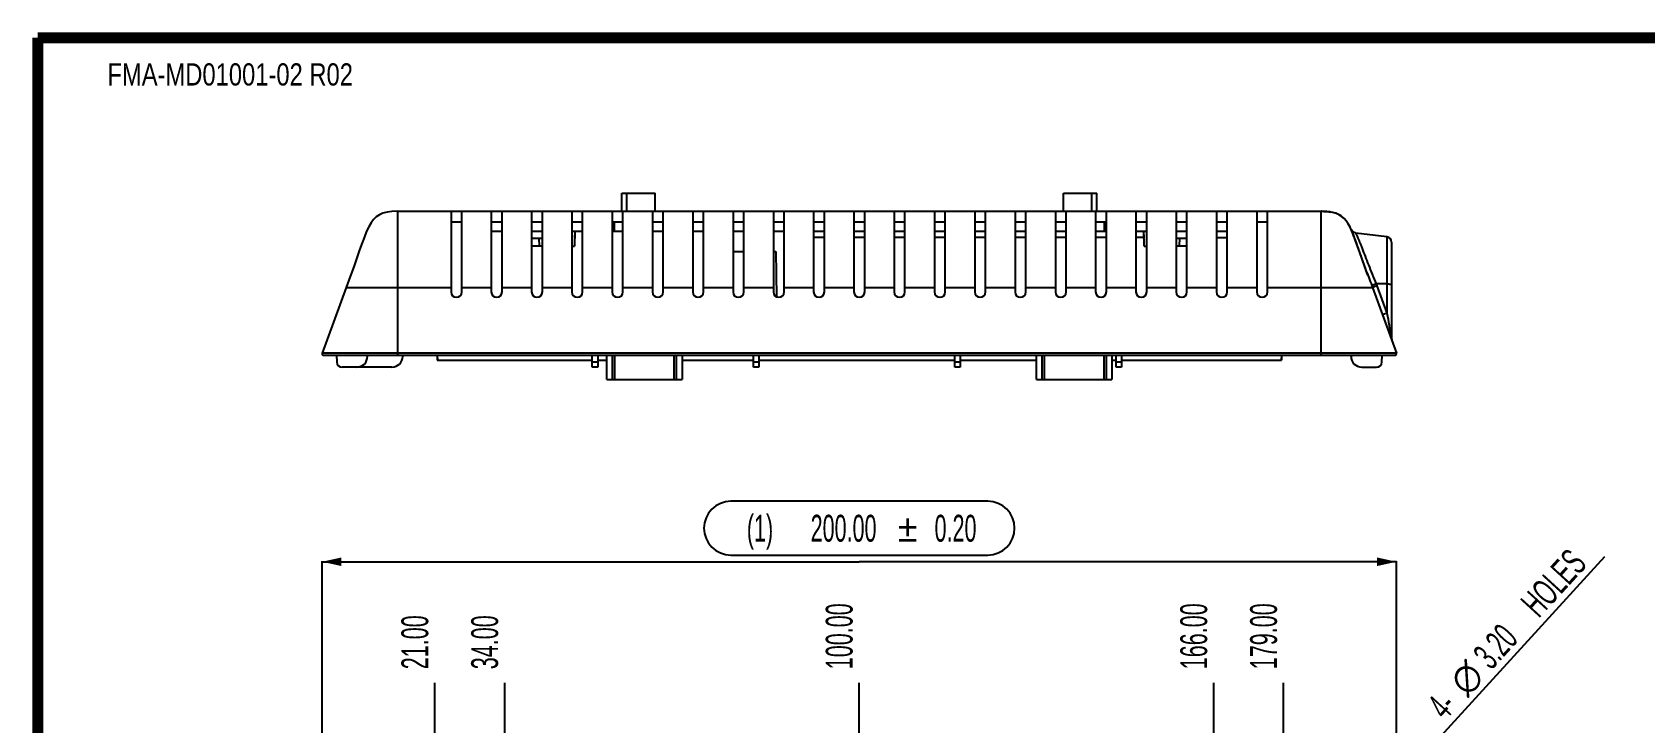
# Model space of a CAD drawing. Header units: millimetres. Extents: x -1 to 407, y -1 to 283.
# Drawn here: x -0.5 to 149.6, y 218.3 to 282.5 of the extents above; entities that cross this region are included whole.
import ezdxf
from ezdxf.enums import TextEntityAlignment as Align

# ---------------------------------------------------------------- set-up
doc = ezdxf.new("R2010")
doc.units = ezdxf.units.MM
doc.header["$LTSCALE"] = 23.1
doc.layers.get('0').update_dxf_attribs({"linetype": 'CONTINUOUS'})
doc.styles.get("Standard").update_dxf_attribs({"font": 'txt', "width": 0.6})
doc.styles.add('TEXTSTYLE_13', font='gdt', dxfattribs={"width": 0.6})
doc.styles.add('TEXTSTYLE_2', font='txt', dxfattribs={"width": 0.8})
doc.dimstyles.new('DIMSTYLE_1', dxfattribs={"dimtxt": 2.5, "dimasz": 1.8, "dimexe": 0.05, "dimexo": 0.0625, "dimtad": 1, "dimlfac": 2, "dimzin": 0, "dimdsep": 46, "dimtxsty": 'Standard', "dimblk": '_FILLED', "dimblk1": '_FILLED', "dimblk2": '_FILLED', "dimcen": 0.09, "dimadec": 0, "dimazin": 0, "dimtol": 1, "dimtp": 0.2, "dimtm": 0.2, "dimtfac": 1, "dimtofl": 0, "dimtmove": 0, "dimatfit": 3, "dimldrblk": '_FILLED', "dimfxl": 1, "dimtolj": 1, "dimtzin": 0, "dimarcsym": 0})
doc.dimstyles.new('DIMSTYLE_2', dxfattribs={"dimtxt": 2.5, "dimasz": 1.8, "dimexe": 0.05, "dimexo": 0.0625, "dimtad": 0, "dimtih": 1, "dimtoh": 1, "dimlfac": 2, "dimzin": 0, "dimdsep": 46, "dimtxsty": 'Standard', "dimblk": '_FILLED', "dimblk1": '_FILLED', "dimblk2": '_FILLED', "dimcen": 0.09, "dimadec": 0, "dimazin": 0, "dimtp": 0.01, "dimtm": 0.01, "dimtfac": 1, "dimtofl": 0, "dimtmove": 0, "dimatfit": 3, "dimldrblk": '_FILLED', "dimfxl": 1, "dimtolj": 1, "dimtzin": 0, "dimarcsym": 0})
doc.dimstyles.new('DIMSTYLE_3', dxfattribs={"dimtxt": 2.5, "dimasz": 1.8, "dimexe": 0.05, "dimexo": 0.0625, "dimtad": 1, "dimlfac": 2, "dimzin": 0, "dimdsep": 46, "dimtxsty": 'Standard', "dimblk": '_FILLED', "dimblk1": '_FILLED', "dimblk2": '_FILLED', "dimcen": 0.09, "dimadec": 0, "dimazin": 0, "dimtp": 0.01, "dimtm": 0.01, "dimtfac": 1, "dimtmove": 0, "dimatfit": 2, "dimldrblk": '_FILLED', "dimfxl": 1, "dimtolj": 1, "dimtzin": 0, "dimarcsym": 0})

# ---------------------------------------------------------------- blocks, each defined once
blk = doc.blocks.new('_FILLED')
at = {"color": 0, "linetype": 'ByBlock'}
blk.add_solid([(0, 0), (-1, 0.222), (-1, -0.222)], dxfattribs=at)
blk = doc.blocks.new('*D2')
at = {"color": 2, "linetype": 'Continuous'}
for p, q in [((26.46, 206.25), (26.46, 233.3)), ((26.46, 233.25), (76.46, 233.25)), ((126.46, 233.25), (76.46, 233.25)), ((126.46, 206.25), (126.46, 233.3))]:
    blk.add_line(p, q, dxfattribs=at)
at = {"color": 2, "linetype": 'Continuous', "xscale": 1.8, "yscale": 1.8, "zscale": 1.8, "rotation": 180}
blk.add_blockref('_FILLED', (26.46, 233.25), dxfattribs=at)
at = {"color": 2, "linetype": 'Continuous', "xscale": 1.8, "yscale": 1.8, "zscale": 1.8}
blk.add_blockref('_FILLED', (126.46, 233.25), dxfattribs=at)
at = {"color": 2, "linetype": 'Continuous', "width": 0.6}
for s, p in [('(1) ', (67.5, 235.12)), ('200.00', (75, 235.12)), ('0.20', (85.42, 235.12))]:
    blk.add_text(s, height=2.5, dxfattribs=at).set_placement(p, align=Align.CENTER)
at = {"color": 2, "linetype": 'Continuous', "style": 'TEXTSTYLE_13'}
blk.add_text('`', height=2.5, dxfattribs=at).set_placement((80.96, 235.12), align=Align.CENTER)
blk = doc.blocks.new('*D8')
at = {"color": 2, "linetype": 'Continuous'}
blk.add_line((36.96, 201.13), (36.96, 222), dxfattribs=at)
at = {"color": 2, "linetype": 'Continuous', "width": 0.6}
blk.add_text('21.00', height=2.5, rotation=90, dxfattribs=at).set_placement((36.34, 223.25))
blk = doc.blocks.new('*D9')
at = {"color": 2, "linetype": 'Continuous'}
blk.add_line((115.96, 201.13), (115.96, 222), dxfattribs=at)
at = {"color": 2, "linetype": 'Continuous', "width": 0.6}
blk.add_text('179.00', height=2.5, rotation=90, dxfattribs=at).set_placement((115.34, 223.25))
blk = doc.blocks.new('*D12')
at = {"color": 2, "linetype": 'Continuous'}
blk.add_line((43.46, 211.05), (43.46, 222), dxfattribs=at)
at = {"color": 2, "linetype": 'Continuous', "width": 0.6}
blk.add_text('34.00', height=2.5, rotation=90, dxfattribs=at).set_placement((42.84, 223.25))
blk = doc.blocks.new('*D13')
at = {"color": 2, "linetype": 'Continuous'}
blk.add_line((76.46, 211.05), (76.46, 222), dxfattribs=at)
at = {"color": 2, "linetype": 'Continuous', "width": 0.6}
blk.add_text('100.00', height=2.5, rotation=90, dxfattribs=at).set_placement((75.84, 223.25))
blk = doc.blocks.new('*D14')
at = {"color": 2, "linetype": 'Continuous'}
blk.add_line((109.46, 211.05), (109.46, 222), dxfattribs=at)
at = {"color": 2, "linetype": 'Continuous', "width": 0.6}
blk.add_text('166.00', height=2.5, rotation=90, dxfattribs=at).set_placement((108.84, 223.25))
blk = doc.blocks.new('*D19')
at = {"color": 2, "linetype": 'Continuous'}
blk.add_line((116.5, 201.66), (145.87, 233.74), dxfattribs=at)
at = {"color": 2, "linetype": 'Continuous', "xscale": 1.8, "yscale": 1.8, "zscale": 1.8, "rotation": 227.526337154}
blk.add_blockref('_FILLED', (116.5, 201.66), dxfattribs=at)
at = {"color": 2, "linetype": 'Continuous', "width": 0.6}
for s, p in [(' HOLES', (139.33, 227.52)), ('3.20', (135.28, 223.1)), ('4-', (131, 218.43))]:
    blk.add_text(s, height=2.5, rotation=47.5263, dxfattribs=at).set_placement(p)
at = {"color": 2, "linetype": 'Continuous', "style": 'TEXTSTYLE_13'}
blk.add_text('n', height=2.5, rotation=47.5263, dxfattribs=at).set_placement((133.03, 220.64))

msp = doc.modelspace()

# ---------------------------------------------------------------- linework, layer by layer
at = {"color": 7, "linetype": 'Continuous'}
for p, q in [((54.3682, 265.8561), (54.3682, 267.5311)), ((54.3682, 267.5311), (57.4632, 267.5311)), ((54.825, 265.8561), (54.825, 267.5311)), ((57.4632, 265.8561), (57.4632, 267.5311)), ((95.4632, 267.5311), (98.5582, 267.5311)), ((95.4632, 265.8561), (95.4632, 267.5311)), ((98.1014, 265.8561), (98.1014, 267.5311)), ((98.5582, 265.8561), (98.5582, 267.5311)), ((33.4601, 265.8561), (119.4635, 265.8561)), ((33.5132, 252.4561), (33.5132, 265.8562)), ((38.4632, 265.8561), (38.4632, 258.3561)), ((39.4632, 258.3561), (39.4632, 265.8561)), ((42.2132, 265.8561), (42.2132, 258.3561)), ((43.2132, 258.3561), (43.2132, 265.8561)), ((45.9632, 265.8561), (45.9632, 258.3561)), ((46.9632, 258.3561), (46.9632, 265.8561)), ((49.7132, 265.8561), (49.7132, 258.3561)), ((50.7132, 258.3561), (50.7132, 265.8561)), ((53.4632, 265.8561), (53.4632, 258.3561)), ((54.4632, 258.3561), (54.4632, 265.8561)), ((57.2132, 265.8561), (57.2132, 258.3561)), ((58.2132, 258.3561), (58.2132, 265.8561)), ((60.9632, 265.8561), (60.9632, 258.3561)), ((61.9632, 258.3561), (61.9632, 265.8561)), ((64.7132, 265.8561), (64.7132, 258.3561)), ((65.7132, 258.3561), (65.7132, 265.8561)), ((68.4632, 265.8561), (68.4632, 258.3561)), ((69.4632, 258.3561), (69.4632, 265.8561)), ((72.2132, 265.8561), (72.2132, 258.3561)), ((73.2132, 258.3561), (73.2132, 265.8561)), ((75.9632, 265.8561), (75.9632, 258.3561)), ((76.9632, 258.3561), (76.9632, 265.8561)), ((79.7132, 265.8561), (79.7132, 258.3561)), ((80.7132, 258.3561), (80.7132, 265.8561)), ((83.4632, 265.8561), (83.4632, 258.3561)), ((84.4632, 258.3561), (84.4632, 265.8561)), ((87.2132, 265.8561), (87.2132, 258.3561)), ((88.2132, 258.3561), (88.2132, 265.8561)), ((90.9632, 265.8561), (90.9632, 258.3561)), ((91.9632, 258.3561), (91.9632, 265.8561)), ((94.7132, 265.8561), (94.7132, 258.3561)), ((95.7132, 258.3561), (95.7132, 265.8561)), ((98.4632, 265.8561), (98.4632, 258.3561)), ((99.4632, 258.3561), (99.4632, 265.8561)), ((102.2132, 265.8561), (102.2132, 258.3561)), ((103.2132, 258.3561), (103.2132, 265.8561)), ((105.9632, 265.8561), (105.9632, 258.3561)), ((106.9632, 258.3561), (106.9632, 265.8561)), ((109.7132, 265.8561), (109.7132, 258.3561)), ((110.7132, 258.3561), (110.7132, 265.8561)), ((113.4632, 265.8561), (113.4632, 258.3561)), ((114.4632, 258.3561), (114.4632, 265.8561)), ((119.4132, 265.8561), (119.4132, 252.4561)), ((119.4694, 265.8561), (119.4632, 265.8561)), ((39.4632, 264.8561), (38.4632, 264.8561)), ((43.2132, 264.8561), (42.2132, 264.8561)), ((46.9632, 264.8561), (45.9632, 264.8561)), ((50.7132, 264.8561), (49.7132, 264.8561)), ((54.4632, 264.8561), (53.4632, 264.8561)), ((53.6608, 264.8561), (53.6608, 264.0061)), ((58.2132, 264.8561), (57.2132, 264.8561)), ((61.9632, 264.8561), (60.9632, 264.8561)), ((65.7132, 264.8561), (64.7132, 264.8561)), ((69.4632, 264.8561), (68.4632, 264.8561)), ((73.2132, 264.8561), (72.2132, 264.8561)), ((76.9632, 264.8561), (75.9632, 264.8561)), ((80.7132, 264.8561), (79.7132, 264.8561)), ((84.4632, 264.8561), (83.4632, 264.8561)), ((88.2132, 264.8561), (87.2132, 264.8561)), ((91.9632, 264.8561), (90.9632, 264.8561)), ((95.7132, 264.8561), (94.7132, 264.8561)), ((99.4632, 264.8561), (98.4632, 264.8561)), ((99.2656, 264.8561), (99.2656, 264.0061)), ((103.2132, 264.8561), (102.2132, 264.8561)), ((106.9632, 264.8561), (105.9632, 264.8561)), ((110.7132, 264.8561), (109.7132, 264.8561)), ((114.4632, 264.8561), (113.4632, 264.8561)), ((42.2132, 264.0061), (43.2132, 264.0061)), ((45.9632, 264.0061), (46.9632, 264.0061)), ((45.9632, 263.3561), (46.9632, 263.3561)), ((46.6382, 263.3561), (46.6578, 262.6061)), ((49.7132, 264.0061), (50.7132, 264.0061)), ((49.9802, 264.0061), (49.9435, 262.6061)), ((49.9801, 264.0061), (49.9632, 263.3561)), ((53.4632, 264.0061), (54.4632, 264.0061)), ((57.2132, 264.0061), (58.2132, 264.0061)), ((60.9632, 264.0061), (61.9632, 264.0061)), ((64.7132, 264.0061), (65.7132, 264.0061)), ((68.4632, 264.0061), (69.4632, 264.0061)), ((72.2132, 264.0061), (73.2132, 264.0061)), ((72.2132, 263.4561), (73.2132, 263.4561)), ((75.9632, 264.0061), (76.9632, 264.0061)), ((75.9632, 263.4561), (76.9632, 263.4561)), ((79.7132, 264.0061), (80.7132, 264.0061)), ((79.7132, 263.4561), (80.7132, 263.4561)), ((83.4632, 264.0061), (84.4632, 264.0061)), ((83.4632, 263.4561), (84.4632, 263.4561)), ((87.2132, 264.0061), (88.2132, 264.0061)), ((87.2132, 263.4561), (88.2132, 263.4561)), ((90.9632, 264.0061), (91.9632, 264.0061)), ((90.9632, 263.4561), (91.9632, 263.4561)), ((94.7132, 264.0061), (95.7132, 264.0061)), ((94.7132, 263.4561), (95.7132, 263.4561)), ((98.4632, 264.0061), (99.4632, 264.0061)), ((98.4632, 263.4561), (99.4632, 263.4561)), ((102.2132, 264.0061), (103.2132, 264.0061)), ((102.2132, 263.4561), (102.9632, 263.4561)), ((102.9829, 262.6061), (102.9462, 264.0061)), ((102.9632, 263.3561), (102.9462, 264.0061)), ((105.9632, 264.0061), (106.9632, 264.0061)), ((105.9632, 263.3561), (106.9632, 263.3561)), ((106.2685, 262.6061), (106.2882, 263.3561)), ((109.7132, 264.0061), (110.7132, 264.0061)), ((109.7132, 263.4311), (110.7132, 263.4311)), ((125.5741, 263.4797), (122.6695, 263.8363)), ((125.5741, 263.4797), (125.5741, 256.3665)), ((126.0132, 262.9834), (126.0132, 253.9799)), ((46.9632, 262.6061), (45.9632, 262.6061)), ((49.7132, 262.6061), (49.9435, 262.6061)), ((64.7132, 262.1061), (65.7132, 262.1061)), ((68.4632, 262.1061), (68.6948, 262.1061)), ((68.6948, 262.1061), (68.7682, 257.9046)), ((102.9829, 262.6061), (103.2132, 262.6061)), ((106.9632, 262.6061), (105.9632, 262.6061)), ((28.6872, 258.7659), (26.4639, 252.6574)), ((28.6872, 258.7659), (38.4632, 258.7659)), ((39.4632, 258.7659), (42.2132, 258.7659)), ((43.2132, 258.7659), (45.9632, 258.7659)), ((46.9632, 258.7659), (49.7132, 258.7659)), ((50.7132, 258.7659), (53.4632, 258.7659)), ((54.4632, 258.7659), (57.2132, 258.7659)), ((58.2132, 258.7659), (60.9632, 258.7659)), ((61.9632, 258.7659), (64.7132, 258.7659)), ((65.7132, 258.7659), (68.4632, 258.7659)), ((69.4632, 258.7659), (72.2132, 258.7659)), ((73.2132, 258.7659), (75.9632, 258.7659)), ((76.9632, 258.7659), (79.7132, 258.7659)), ((80.7132, 258.7659), (83.4632, 258.7659)), ((84.4632, 258.7659), (87.2132, 258.7659)), ((88.2132, 258.7659), (90.9632, 258.7659)), ((91.9632, 258.7659), (94.7132, 258.7659)), ((95.7132, 258.7659), (98.4632, 258.7659)), ((99.4632, 258.7659), (102.2132, 258.7659)), ((103.2132, 258.7659), (105.9632, 258.7659)), ((106.9632, 258.7659), (109.7132, 258.7659)), ((110.7132, 258.7659), (113.4632, 258.7659)), ((114.4632, 258.7659), (124.2391, 258.7659)), ((124.2391, 258.7659), (126.4624, 252.6574)), ((125.5741, 259.0981), (124.573, 259.1045)), ((124.6461, 258.9163), (125.5741, 256.3665)), ((126.4624, 252.6574), (26.4639, 252.6574)), ((26.6049, 252.4561), (126.3215, 252.4561)), ((27.792, 252.4561), (27.8248, 251.83)), ((30.6882, 252.3561), (30.6882, 252.4561)), ((33.9632, 252.4561), (33.9632, 252.3561)), ((37.1574, 252.4561), (37.1692, 252.0061)), ((37.181, 252.4561), (37.1928, 252.0061)), ((51.6132, 251.3561), (51.6132, 252.4561)), ((52.1132, 252.4561), (52.1132, 251.3561)), ((52.9632, 250.2061), (52.9632, 252.4561)), ((53.4632, 252.4561), (53.4632, 250.2061)), ((53.7132, 250.2061), (53.7132, 252.4561)), ((59.2132, 252.4561), (59.2132, 250.2061)), ((59.4632, 250.2061), (59.4632, 252.4561)), ((59.9632, 252.4561), (59.9632, 250.2061)), ((66.6132, 251.3561), (66.6132, 252.4561)), ((67.1132, 252.4561), (67.1132, 251.3561)), ((85.3632, 251.3561), (85.3632, 252.4561)), ((85.8632, 252.4561), (85.8632, 251.3561)), ((92.9632, 250.2061), (92.9632, 252.4561)), ((93.4632, 252.4561), (93.4632, 250.2061)), ((93.7132, 250.2061), (93.7132, 252.4561)), ((99.2132, 252.4561), (99.2132, 250.2061)), ((99.4632, 250.2061), (99.4632, 252.4561)), ((99.9632, 252.4561), (99.9632, 250.2061)), ((100.3632, 251.3561), (100.3632, 252.4561)), ((100.8632, 252.4561), (100.8632, 251.3561)), ((115.7454, 252.4561), (115.7336, 252.0061)), ((115.769, 252.4561), (115.7572, 252.0061)), ((122.2382, 252.3561), (122.2382, 252.4561)), ((125.1015, 251.83), (125.1344, 252.4561)), ((32.9632, 251.3561), (28.3241, 251.3561)), ((37.1692, 252.0061), (51.6132, 252.0061)), ((52.1132, 251.83), (51.6132, 251.83)), ((52.1132, 251.3561), (51.6132, 251.3561)), ((52.1132, 252.0061), (52.9632, 252.0061)), ((59.9632, 252.0061), (66.6132, 252.0061)), ((67.1132, 251.83), (66.6132, 251.83)), ((67.1132, 251.3561), (66.6132, 251.3561)), ((67.1132, 252.0061), (85.3632, 252.0061)), ((85.8632, 251.83), (85.3632, 251.83)), ((85.8632, 251.3561), (85.3632, 251.3561)), ((85.8632, 252.0061), (92.9632, 252.0061)), ((99.9632, 252.0061), (100.3632, 252.0061)), ((100.8632, 251.83), (100.3632, 251.83)), ((100.8632, 251.3561), (100.3632, 251.3561)), ((100.8632, 252.0061), (115.7572, 252.0061)), ((123.2382, 251.3561), (124.6022, 251.3561)), ((52.9632, 250.2061), (59.9632, 250.2061)), ((92.9632, 250.2061), (99.9632, 250.2061))]:
    msp.add_line(p, q, dxfattribs=at)
at = {"color": 6, "linetype": 'Continuous'}
msp.add_line((119.3688, 262.8561), (119.4575, 262.8561), dxfattribs=at)
at = {"color": 2, "linetype": 'Continuous'}
for p, q in [((88.4215, 238.8747), (64.5048, 238.8747)), ((64.5048, 233.8747), (88.4215, 233.8747))]:
    msp.add_line(p, q, dxfattribs=at)
at = {"color": 7, "linetype": 'Continuous', "const_width": 1.0331}
for points in [[(0, 281.9972), (0, 0)], [(405.9954, 281.9972), (0, 281.9972)]]:
    msp.add_lwpolyline(points, dxfattribs=at)
at = {"color": 7, "linetype": 'Continuous'}
msp.add_lwpolyline([(122.6542, 263.8382), (122.5144, 263.8766), (122.3688, 263.9739), (122.2604, 264.1267)], dxfattribs=at)
for centre, radius, start, end in [((125.5132, 262.9834), 0.5, 0, 83), ((189.56, 284.2233), 70.1064, 200.009617, 201.292309), ((188.8723, 283.9641), 69.3715, 200.002823, 201.299104), ((38.9632, 258.3561), 0.5, 180, 360), ((42.7132, 258.3561), 0.5, 180, 360), ((46.4632, 258.3561), 0.5, 180, 360), ((50.2132, 258.3561), 0.5, 180, 360), ((53.9632, 258.3561), 0.5, 180, 360), ((57.7132, 258.3561), 0.5, 180, 360), ((61.4632, 258.3561), 0.5, 180, 360), ((65.2132, 258.3561), 0.5, 180, 360), ((68.9632, 258.3561), 0.5, 180, 360), ((72.7132, 258.3561), 0.5, 180, 360), ((76.4632, 258.3561), 0.5, 180, 360), ((80.2132, 258.3561), 0.5, 180, 360), ((83.9632, 258.3561), 0.5, 180, 360), ((87.7132, 258.3561), 0.5, 180, 360), ((91.4632, 258.3561), 0.5, 180, 360), ((95.2132, 258.3561), 0.5, 180, 360), ((98.9632, 258.3561), 0.5, 180, 360), ((102.7132, 258.3561), 0.5, 180, 360), ((106.4632, 258.3561), 0.5, 180, 360), ((110.2132, 258.3561), 0.5, 180, 360), ((113.9632, 258.3561), 0.5, 180, 360), ((188.8763, 283.9668), 68.9423, 201.138553, 201.306405), ((126.5132, 253.9799), 0.5, 180, 200), ((26.6049, 252.6061), 0.15, 160, 270), ((29.6882, 252.3561), 1, 270, 360), ((32.9632, 252.3561), 1, 270, 360), ((123.2382, 252.3561), 1, 180, 270), ((126.3215, 252.6061), 0.15, 270, 20), ((28.3241, 251.8561), 0.5, 183, 270), ((124.6022, 251.8561), 0.5, 270, 357)]:
    msp.add_arc(centre, radius, start, end, dxfattribs=at)
at = {"color": 2, "linetype": 'Continuous'}
for centre, start, end in [((64.5048, 236.3747), 90, 270), ((88.4215, 236.3747), 270, 90)]:
    msp.add_arc(centre, 2.5, start, end, dxfattribs=at)
at = {"color": 7, "linetype": 'Continuous'}
for points in [[(33.457, 265.8561), (30.5543, 265.8331), (30.8965, 264.4309), (28.6872, 258.7659)], [(119.4694, 265.8561), (119.8053, 265.8534), (120.0978, 265.8323), (120.3558, 265.7882)], [(123.7974, 259.9298), (122.2307, 264.1712), (122.16, 265.5677), (120.1782, 265.8143)]]:
    msp.add_open_spline(points, degree=3, dxfattribs=at)
for points, knots in [([(120.3558, 265.7882), (120.2894, 265.7996), (119.9957, 265.8413), (119.6985, 265.8543), (119.4694, 265.8561)], [0, 0, 0, 0, 0.22726092, 1, 1, 1, 1]), ([(123.6856, 260.2345), (123.5233, 260.6798), (123.2331, 261.5002), (122.8429, 262.6313), (122.5046, 263.5651), (122.1156, 264.4857), (121.6368, 265.2427), (120.9384, 265.6561), (120.5578, 265.7537), (120.3558, 265.7882)], [0, 0, 0, 0, 0.20939096, 0.38437481, 0.5289457, 0.6473814, 0.82812718, 0.90949146, 1, 1, 1, 1]), ([(122.6542, 263.8382), (122.6565, 263.8379), (122.6575, 263.8254), (122.6696, 263.811), (122.6832, 263.7778), (122.7047, 263.736), (122.7305, 263.6811), (122.7751, 263.5863), (122.8413, 263.44), (122.9311, 263.2326), (123.0336, 262.9855), (123.1469, 262.7021), (123.3189, 262.2607), (123.5542, 261.643), (123.8625, 260.8414), (124.2033, 259.9846), (124.4467, 259.4002), (124.5729, 259.1045)], [0, 0, 0, 0, 0.00134373, 0.00538807, 0.01214505, 0.02152039, 0.03338578, 0.04763472, 0.08309099, 0.12762627, 0.18038712, 0.24014727, 0.30687966, 0.4585492, 0.62828495, 0.81121411, 1, 1, 1, 1]), ([(124.573, 259.1045), (124.5217, 259.0848), (124.4464, 259.0558), (124.3499, 259.0188), (124.2876, 258.995), (124.2373, 258.976), (124.2036, 258.963), (124.1846, 258.9564), (124.1753, 258.9523), (124.171, 258.952), (124.1678, 258.9497), (124.1675, 258.9502)], [0, 0, 0, 0, 0.37992475, 0.55800077, 0.71465585, 0.84064585, 0.93106904, 0.96190742, 0.98336346, 0.99590241, 1, 1, 1, 1]), ([(124.6461, 258.9163), (124.593, 258.8963), (124.5165, 258.8676), (124.4196, 258.8315), (124.3594, 258.8091), (124.3105, 258.7912), (124.2771, 258.7788), (124.2577, 258.7723), (124.2477, 258.768), (124.243, 258.7678), (124.2394, 258.7652), (124.2391, 258.7659)], [0, 0, 0, 0, 0.39214433, 0.56501667, 0.71464918, 0.83632844, 0.92627665, 0.95829412, 0.98134748, 0.9952924, 1, 1, 1, 1]), ([(125.5741, 259.0981), (125.6314, 259.0977), (125.7141, 259.0965), (125.8184, 259.093), (125.8839, 259.0899), (125.9359, 259.0862), (125.9774, 259.0826), (125.9975, 259.0782), (126.0132, 259.0753), (126.0132, 259.0721)], [0, 0, 0, 0, 0.38955942, 0.56168728, 0.71090136, 0.83248133, 0.92269106, 0.97858449, 1, 1, 1, 1]), ([(125.5741, 256.3665), (125.5225, 256.3478), (125.4466, 256.3204), (125.3493, 256.2854), (125.2866, 256.2632), (125.2354, 256.2447), (125.2023, 256.234), (125.1819, 256.226), (125.1738, 256.2252), (125.166, 256.2192), (125.1652, 256.2215)], [0, 0, 0, 0, 0.37989439, 0.55796327, 0.71461437, 0.8406045, 0.93103178, 0.96187377, 0.98333633, 1, 1, 1, 1]), ([(125.574, 256.3665), (125.6406, 256.0012), (125.7343, 255.4871), (125.8489, 254.8634), (125.913, 254.5124), (125.9571, 254.2793), (125.9909, 254.0869), (126.0016, 254.0469), (126.0132, 253.9726), (126.0132, 253.9798)], [0, 0, 0, 0, 0.4590772, 0.64396117, 0.78838213, 0.89147246, 0.95711901, 0.99105157, 1, 1, 1, 1])]:
    msp.add_open_spline(points, degree=3, knots=knots, dxfattribs=at)

# ---------------------------------------------------------------- texts
at = {"color": 7, "linetype": 'Continuous', "style": 'TEXTSTYLE_2', "width": 0.8}
msp.add_text('FMA-MD01001-02 R02', height=2.06625, dxfattribs=at).set_placement((17.9088, 277.5578), align=Align.CENTER)

# ---------------------------------------------------------------- dimensions: what is measured, and where the dimension line sits
at = {"color": 2, "linetype": 'Continuous'}
dim = msp.add_linear_dim(base=(126.4624, 233.2497), p1=(26.4639, 206.1914), p2=(126.4624, 206.1914), text='(1) <>', dimstyle='DIMSTYLE_1', dxfattribs=at)
dim.commit()
dim.dimension.update_dxf_attribs({"geometry": '*D2', "text_midpoint": (76.4632, 233.2497), "dimtype": 160})
dim = msp.add_diameter_dim_2p(p1=(116.5034, 201.6615), p2=(115.423, 200.4813), text='4-%%c<> HOLES', dimstyle='DIMSTYLE_3', override={"dimpost": '<>'}, dxfattribs=at)
dim.commit()
dim.dimension.update_dxf_attribs({"geometry": '*D19', "text_midpoint": (137.2854, 227.1388), "dimtype": 163})
for feature_location, offset, origin, picture, middle in [((115.9632, 201.1339), (0, 20.8658), (26.4639, 201.0714), '*D9', (114.0882, 227.7497)), ((76.4632, 211.0539), (0, 10.9458), (26.4639, 210.9914), '*D13', (74.5882, 227.7497)), ((109.4632, 211.0539), (0, 10.9458), (26.4639, 210.9914), '*D14', (107.5882, 227.7497)), ((36.9632, 201.1339), (0, 20.8658), (26.4639, 201.0714), '*D8', (35.0882, 226.9997)), ((43.4632, 211.0539), (0, 10.9458), (26.4639, 210.9914), '*D12', (41.5882, 226.9997))]:
    dim = msp.add_ordinate_dim(feature_location=feature_location, offset=offset, dtype=1, origin=origin, dimstyle='DIMSTYLE_2', override={"dimtad": 1, "dimtih": 0, "dimtoh": 0}, dxfattribs=at)
    dim.commit()
    dim.dimension.update_dxf_attribs({"geometry": picture, "text_midpoint": middle})

doc.saveas('drawing.dxf')
